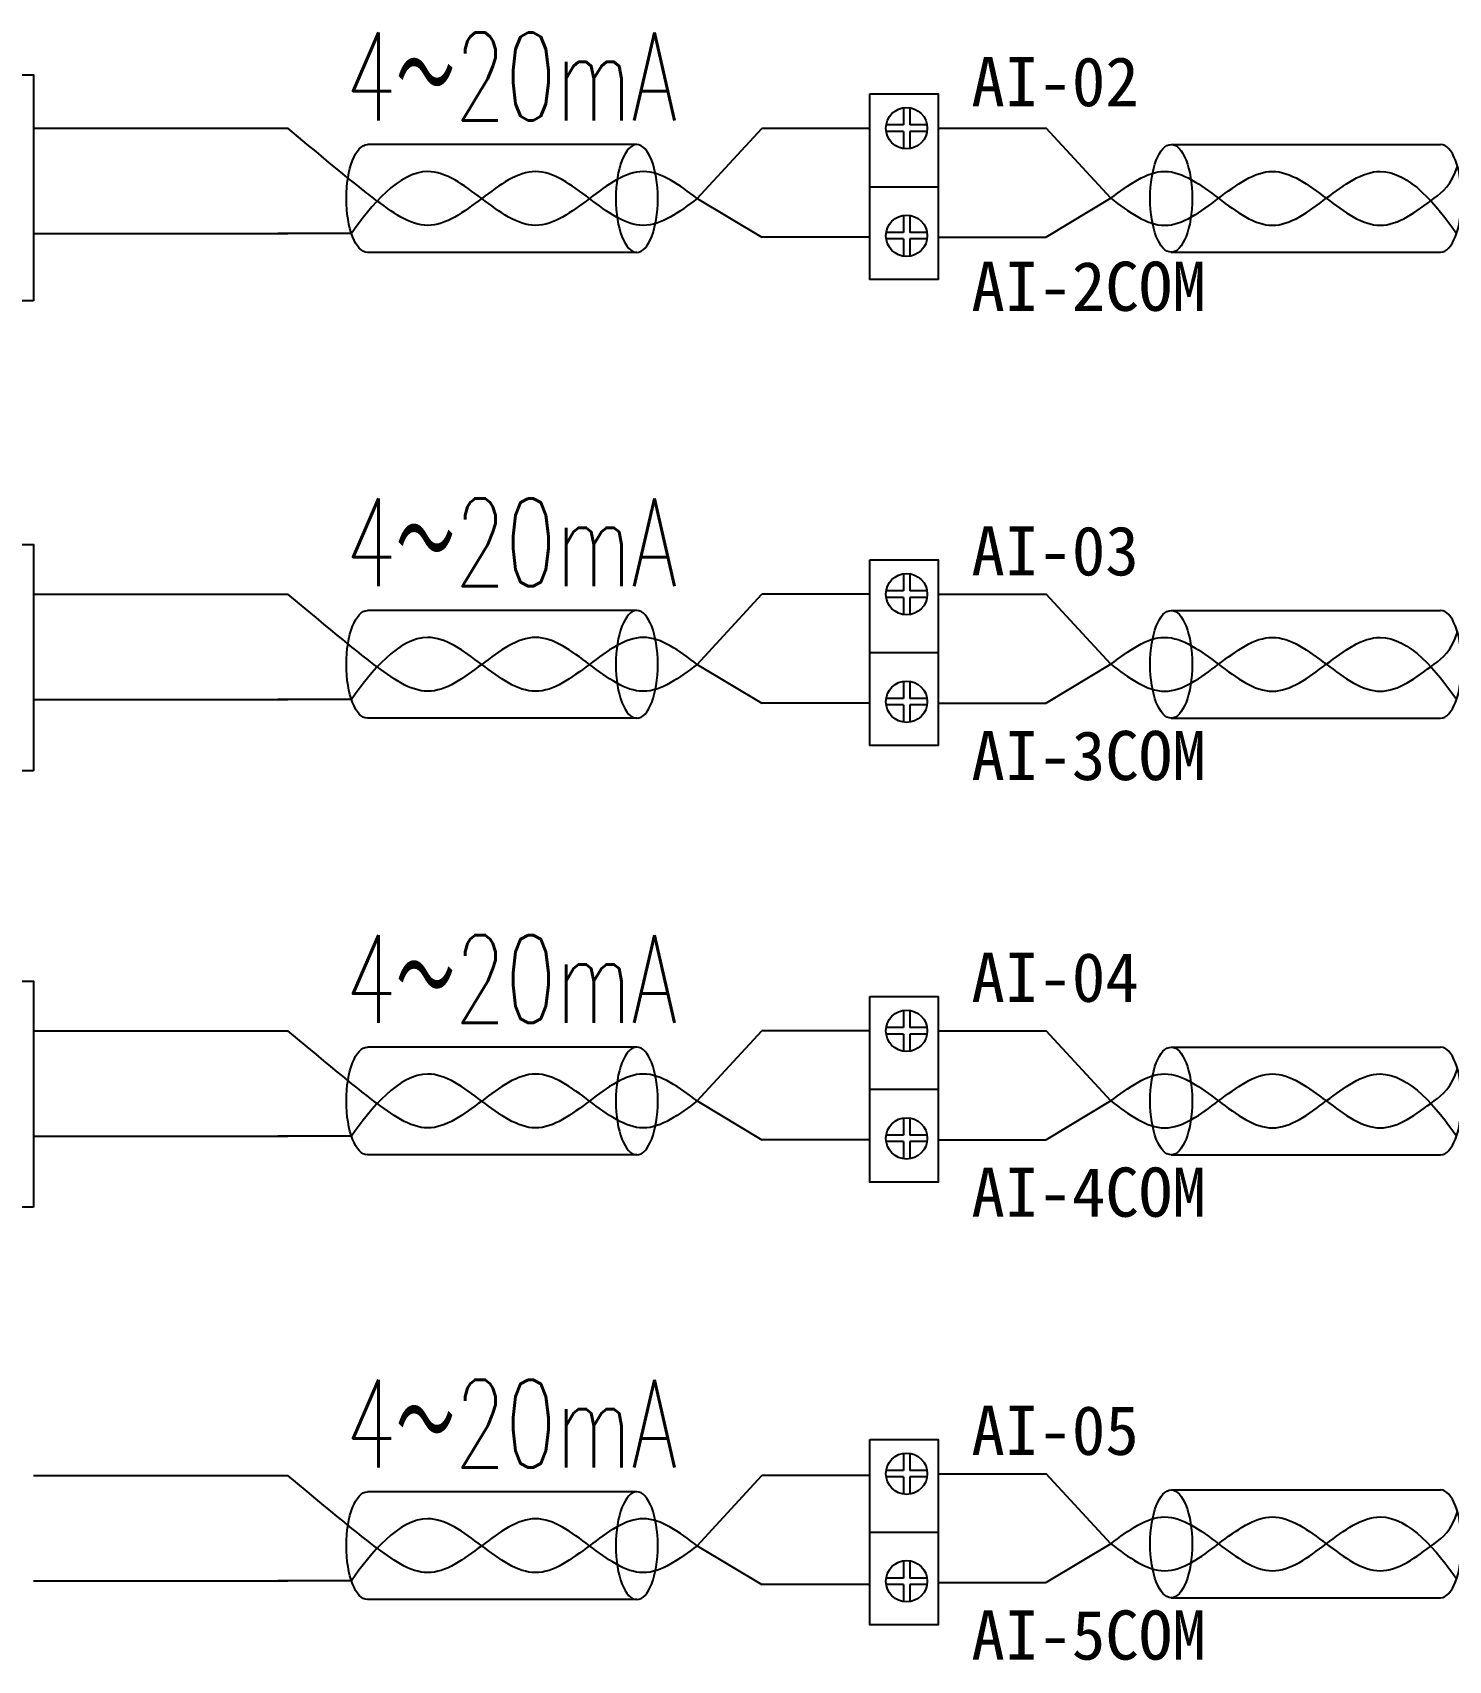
# Model space of a CAD drawing. Header units: millimetres. Extents: x 201 to 11482, y -7821 to 251.
# Drawn here: x 6470.4 to 6567, y -6797.1 to -6686 of the extents above; entities that cross this region are included whole.
import ezdxf

# ---------------------------------------------------------------- set-up
doc = ezdxf.new("R2010")
doc.units = ezdxf.units.MM
doc.layers.add('02', color=7, linetype='Continuous')
doc.layers.add('11', color=7, linetype='Continuous')
doc.styles.add('HZ', font='txt', dxfattribs={"width": 0.67, "bigfont": 'hztxt'})

msp = doc.modelspace()

# ---------------------------------------------------------------- linework, layer by layer
for p, q in [((6470.465, -6692.505), (6487.835, -6692.505)), ((6489.154, -6693.602), (6487.835, -6692.505)), ((6470.465, -6699.689), (6487.835, -6699.689)), ((6470.465, -6724.311), (6487.835, -6724.311)), ((6489.154, -6725.408), (6487.835, -6724.311)), ((6470.465, -6731.494), (6487.835, -6731.494)), ((6470.465, -6754.115), (6487.835, -6754.115)), ((6489.154, -6755.212), (6487.835, -6754.115)), ((6470.465, -6761.299), (6487.835, -6761.299)), ((6470.464, -6784.47), (6487.835, -6784.47)), ((6489.153, -6785.567), (6487.835, -6784.47)), ((6470.464, -6791.654), (6487.835, -6791.654))]:
    msp.add_line(p, q)
for points in [[(6470.465, -6704.275), (6437.5, -6704.275), (6437.5, -6688.845), (6470.465, -6688.845)], [(6470.465, -6736.353), (6437.5, -6736.353), (6437.5, -6720.923), (6470.465, -6720.923)], [(6470.465, -6766.157), (6437.5, -6766.157), (6437.5, -6750.727), (6470.465, -6750.727)]]:
    msp.add_lwpolyline(points, close=True)
at = {"layer": '02'}
for p, q in [((6529.841, -6691.104), (6529.841, -6692.278)), ((6530.282, -6691.104), (6530.282, -6692.278)), ((6515.769, -6697.297), (6520.191, -6692.514)), ((6515.769, -6697.297), (6520.191, -6692.514)), ((6529.841, -6692.278), (6528.667, -6692.278)), ((6531.456, -6692.278), (6530.282, -6692.278)), ((6543.998, -6697.285), (6539.576, -6692.502)), ((6543.998, -6697.285), (6539.576, -6692.502)), ((6511.647, -6693.621), (6493.262, -6693.621)), ((6529.841, -6692.719), (6528.667, -6692.719)), ((6529.841, -6692.719), (6529.841, -6693.893)), ((6530.282, -6692.719), (6530.282, -6693.893)), ((6531.456, -6692.719), (6530.282, -6692.719)), ((6548.119, -6693.608), (6566.504, -6693.608)), ((6515.769, -6697.297), (6520.191, -6699.944)), ((6515.769, -6697.297), (6520.191, -6699.944)), ((6543.998, -6697.285), (6539.576, -6699.932)), ((6543.998, -6697.285), (6539.576, -6699.932)), ((6529.841, -6698.446), (6529.841, -6699.62)), ((6530.282, -6698.446), (6530.282, -6699.62)), ((6529.841, -6699.62), (6528.667, -6699.62)), ((6529.841, -6700.061), (6528.667, -6700.061)), ((6529.841, -6700.061), (6529.841, -6701.235)), ((6531.456, -6699.62), (6530.282, -6699.62)), ((6530.282, -6700.061), (6530.282, -6701.235)), ((6531.456, -6700.061), (6530.282, -6700.061)), ((6511.647, -6700.974), (6493.262, -6700.974)), ((6548.119, -6700.962), (6566.504, -6700.962)), ((6529.841, -6722.91), (6529.841, -6724.084)), ((6530.282, -6722.91), (6530.282, -6724.084)), ((6515.769, -6729.097), (6520.191, -6724.313)), ((6529.841, -6724.084), (6528.667, -6724.084)), ((6529.841, -6724.525), (6528.667, -6724.525)), ((6529.841, -6724.525), (6529.841, -6725.699)), ((6531.456, -6724.084), (6530.282, -6724.084)), ((6530.282, -6724.525), (6530.282, -6725.699)), ((6531.456, -6724.525), (6530.282, -6724.525)), ((6543.998, -6729.091), (6539.576, -6724.307)), ((6511.647, -6725.42), (6493.262, -6725.42)), ((6548.119, -6725.414), (6566.504, -6725.414)), ((6515.769, -6729.097), (6520.191, -6731.743)), ((6543.998, -6729.091), (6539.576, -6731.738)), ((6529.841, -6730.252), (6529.841, -6731.426)), ((6530.282, -6730.252), (6530.282, -6731.426)), ((6529.841, -6731.426), (6528.667, -6731.426)), ((6531.456, -6731.426), (6530.282, -6731.426)), ((6529.841, -6731.867), (6528.667, -6731.867)), ((6529.841, -6731.867), (6529.841, -6733.041)), ((6530.282, -6731.867), (6530.282, -6733.041)), ((6531.456, -6731.867), (6530.282, -6731.867)), ((6511.647, -6732.774), (6493.262, -6732.774)), ((6548.119, -6732.768), (6566.504, -6732.768)), ((6529.841, -6752.715), (6529.841, -6753.889)), ((6530.282, -6752.715), (6530.282, -6753.889)), ((6515.769, -6758.901), (6520.191, -6754.118)), ((6529.841, -6753.889), (6528.667, -6753.889)), ((6529.841, -6754.33), (6528.667, -6754.33)), ((6529.841, -6754.33), (6529.841, -6755.504)), ((6531.456, -6753.889), (6530.282, -6753.889)), ((6531.456, -6754.33), (6530.282, -6754.33)), ((6530.282, -6754.33), (6530.282, -6755.504)), ((6543.998, -6758.896), (6539.576, -6754.112)), ((6511.647, -6755.224), (6493.262, -6755.224)), ((6548.119, -6755.219), (6566.504, -6755.219)), ((6515.769, -6758.901), (6520.191, -6761.548)), ((6543.998, -6758.896), (6539.576, -6761.542)), ((6529.841, -6760.056), (6529.841, -6761.23)), ((6530.282, -6760.056), (6530.282, -6761.23)), ((6529.841, -6761.23), (6528.667, -6761.23)), ((6531.456, -6761.23), (6530.282, -6761.23)), ((6511.647, -6762.578), (6493.262, -6762.578)), ((6529.841, -6761.672), (6528.667, -6761.672)), ((6529.841, -6761.672), (6529.841, -6762.846)), ((6531.456, -6761.672), (6530.282, -6761.672)), ((6530.282, -6761.672), (6530.282, -6762.846)), ((6548.119, -6762.573), (6566.504, -6762.573)), ((6529.841, -6782.946), (6529.841, -6784.12)), ((6529.841, -6782.946), (6529.841, -6784.12)), ((6530.282, -6782.946), (6530.282, -6784.12)), ((6530.282, -6782.946), (6530.282, -6784.12)), ((6515.768, -6789.257), (6520.19, -6784.473)), ((6515.768, -6789.257), (6520.19, -6784.473)), ((6529.841, -6784.12), (6528.667, -6784.12)), ((6529.841, -6784.12), (6528.667, -6784.12)), ((6529.841, -6784.561), (6528.667, -6784.561)), ((6529.841, -6784.561), (6528.667, -6784.561)), ((6529.841, -6784.561), (6529.841, -6785.735)), ((6529.841, -6784.561), (6529.841, -6785.735)), ((6531.456, -6784.12), (6530.282, -6784.12)), ((6531.456, -6784.12), (6530.282, -6784.12)), ((6531.456, -6784.561), (6530.282, -6784.561)), ((6530.282, -6784.561), (6530.282, -6785.735)), ((6530.282, -6784.561), (6530.282, -6785.735)), ((6531.456, -6784.561), (6530.282, -6784.561)), ((6543.997, -6789.127), (6539.575, -6784.343)), ((6543.997, -6789.127), (6539.575, -6784.343)), ((6543.998, -6789.127), (6539.576, -6784.343)), ((6511.647, -6785.58), (6493.261, -6785.58)), ((6548.119, -6785.45), (6566.504, -6785.45)), ((6515.768, -6789.257), (6520.19, -6791.903)), ((6515.768, -6789.257), (6520.19, -6791.903)), ((6543.997, -6789.127), (6539.575, -6791.773)), ((6543.997, -6789.127), (6539.575, -6791.773)), ((6543.998, -6789.127), (6539.576, -6791.773)), ((6529.841, -6790.288), (6529.841, -6791.462)), ((6529.841, -6790.288), (6529.841, -6791.462)), ((6530.282, -6790.288), (6530.282, -6791.462)), ((6530.282, -6790.288), (6530.282, -6791.462)), ((6529.841, -6791.462), (6528.667, -6791.462)), ((6529.841, -6791.462), (6528.667, -6791.462)), ((6531.456, -6791.462), (6530.282, -6791.462)), ((6531.456, -6791.462), (6530.282, -6791.462)), ((6529.841, -6791.903), (6528.667, -6791.903)), ((6529.841, -6791.903), (6528.667, -6791.903)), ((6529.841, -6791.903), (6529.841, -6793.077)), ((6529.841, -6791.903), (6529.841, -6793.077)), ((6531.456, -6791.903), (6530.282, -6791.903)), ((6530.282, -6791.903), (6530.282, -6793.077)), ((6530.282, -6791.903), (6530.282, -6793.077)), ((6531.456, -6791.903), (6530.282, -6791.903)), ((6511.647, -6792.934), (6493.261, -6792.934)), ((6548.119, -6792.804), (6566.504, -6792.804))]:
    msp.add_line(p, q, dxfattribs=at)
at = {"layer": '02', "lineweight": -2}
for p, q in [((6527.545, -6692.514), (6520.183, -6692.514)), ((6532.221, -6692.502), (6539.584, -6692.502)), ((6527.545, -6696.49), (6532.221, -6696.49)), ((6527.545, -6699.944), (6520.183, -6699.944)), ((6532.221, -6699.932), (6539.584, -6699.932)), ((6527.545, -6724.313), (6520.183, -6724.313)), ((6532.221, -6724.307), (6539.584, -6724.307)), ((6527.545, -6728.296), (6532.221, -6728.296)), ((6527.545, -6731.743), (6520.183, -6731.743)), ((6532.221, -6731.738), (6539.584, -6731.738)), ((6527.545, -6754.118), (6520.183, -6754.118)), ((6532.221, -6754.112), (6539.584, -6754.112)), ((6527.545, -6758.1), (6532.221, -6758.1)), ((6527.545, -6761.548), (6520.183, -6761.548)), ((6532.221, -6761.542), (6539.584, -6761.542)), ((6527.545, -6784.473), (6520.182, -6784.473)), ((6532.221, -6784.343), (6539.584, -6784.343)), ((6532.221, -6784.343), (6539.583, -6784.343)), ((6527.545, -6788.331), (6532.221, -6788.331)), ((6527.545, -6788.331), (6532.221, -6788.331)), ((6527.545, -6791.903), (6520.182, -6791.903)), ((6532.221, -6791.773), (6539.584, -6791.773)), ((6532.221, -6791.773), (6539.583, -6791.773))]:
    msp.add_line(p, q, dxfattribs=at)
at = {"layer": '02', "color": 6, "lineweight": -2}
for p, q in [((6492.17, -6699.689), (6487.148, -6699.689)), ((6492.17, -6699.689), (6487.148, -6699.689)), ((6492.17, -6731.488), (6487.148, -6731.488)), ((6492.17, -6761.293), (6487.148, -6761.293)), ((6492.169, -6791.648), (6487.147, -6791.648))]:
    msp.add_line(p, q, dxfattribs=at)
at = {"layer": '02', "lineweight": -2}
for points in [[(6527.545, -6690.161), (6532.221, -6690.161), (6532.221, -6702.823), (6527.545, -6702.823)], [(6527.545, -6721.967), (6532.221, -6721.967), (6532.221, -6734.629), (6527.545, -6734.629)], [(6527.545, -6751.771), (6532.221, -6751.771), (6532.221, -6764.433), (6527.545, -6764.433)], [(6527.545, -6782.003), (6532.221, -6782.003), (6532.221, -6794.665), (6527.545, -6794.665)], [(6527.545, -6782.003), (6532.221, -6782.003), (6532.221, -6794.665), (6527.545, -6794.665)]]:
    msp.add_lwpolyline(points, close=True, dxfattribs=at)
at = {"layer": '02'}
for centre in [(6530.061, -6692.499), (6530.061, -6699.84), (6530.061, -6724.305), (6530.061, -6731.646), (6530.061, -6754.109), (6530.061, -6761.451), (6530.061, -6784.341), (6530.061, -6784.341), (6530.061, -6791.682), (6530.061, -6791.682)]:
    msp.add_circle(centre, 1.412, dxfattribs=at)
at = {"layer": '02', "extrusion": (0, 0, -1)}
for centre in [(6493.262, -6697.297), (6493.262, -6729.097), (6493.262, -6758.901), (6493.261, -6789.257)]:
    msp.add_ellipse(centre, major_axis=(0, 3.677), ratio=0.3908753, start_param=3.1415927, end_param=6.2831853, dxfattribs=at)
for centre in [(6511.647, -6697.297), (6511.647, -6729.097), (6511.647, -6758.901), (6511.647, -6789.257)]:
    msp.add_ellipse(centre, major_axis=(0, 3.677), ratio=0.3908753, dxfattribs=at)
at = {"layer": '02'}
for centre in [(6548.119, -6697.285), (6548.119, -6729.091), (6548.119, -6758.896), (6548.119, -6789.127)]:
    msp.add_ellipse(centre, major_axis=(0, 3.677), ratio=0.3908753, dxfattribs=at)
for centre in [(6566.504, -6697.285), (6566.504, -6729.091), (6566.504, -6758.896), (6566.504, -6789.127)]:
    msp.add_ellipse(centre, major_axis=(0, 3.677), ratio=0.3908753, start_param=3.1415927, end_param=6.2831853, dxfattribs=at)
for points, knots in [([(6515.769, -6697.297), (6514.543, -6698.217), (6512.092, -6700.057), (6508.414, -6697.297), (6504.737, -6694.538), (6501.06, -6697.297), (6497.383, -6700.057), (6494.332, -6697.768), (6492.508, -6696.398), (6489.154, -6693.602)], [0, 0, 0, 0, 2.7954019, 5.5908038, 8.3862057, 11.1816075, 13.9770094, 16.7724113, 18.1385703, 18.1385703, 18.1385703, 18.1385703]), ([(6515.769, -6697.297), (6514.543, -6696.378), (6512.092, -6694.538), (6508.414, -6697.297), (6504.737, -6700.057), (6501.06, -6697.297), (6496.651, -6693.989), (6493.468, -6697.804), (6492.17, -6699.689)], [0, 0, 0, 0, 2.7954019, 5.5908038, 8.3862057, 11.1816075, 13.9770094, 18.4411036, 18.4411036, 18.4411036, 18.4411036]), ([(6543.998, -6697.285), (6545.223, -6698.205), (6547.675, -6700.045), (6551.352, -6697.285), (6555.029, -6694.526), (6558.706, -6697.285), (6562.383, -6700.045), (6565.434, -6697.756), (6567.258, -6696.386), (6567.654, -6695.079)], [0, 0, 0, 0, 2.7954019, 5.5908038, 8.3862057, 11.1816075, 13.9770094, 16.7724113, 18.1385703, 18.1385703, 18.1385703, 18.1385703]), ([(6543.998, -6697.285), (6545.223, -6696.365), (6547.675, -6694.526), (6551.352, -6697.285), (6555.029, -6700.045), (6558.706, -6697.285), (6563.115, -6693.977), (6566.298, -6697.791), (6567.596, -6699.676)], [0, 0, 0, 0, 2.7954019, 5.5908038, 8.3862057, 11.1816075, 13.9770094, 18.4411036, 18.4411036, 18.4411036, 18.4411036]), ([(6515.769, -6729.097), (6514.543, -6730.017), (6512.092, -6731.856), (6508.414, -6729.097), (6504.737, -6726.337), (6501.06, -6729.097), (6497.383, -6731.856), (6494.332, -6729.567), (6492.508, -6728.198), (6489.154, -6725.408)], [0, 0, 0, 0, 2.7954019, 5.5908038, 8.3862057, 11.1816075, 13.9770094, 16.7724113, 18.1385703, 18.1385703, 18.1385703, 18.1385703]), ([(6543.998, -6729.091), (6545.223, -6730.011), (6547.675, -6731.851), (6551.352, -6729.091), (6555.029, -6726.332), (6558.706, -6729.091), (6562.383, -6731.851), (6565.434, -6729.561), (6567.258, -6728.192), (6567.654, -6726.885)], [0, 0, 0, 0, 2.7954019, 5.5908038, 8.3862057, 11.1816075, 13.9770094, 16.7724113, 18.1385703, 18.1385703, 18.1385703, 18.1385703]), ([(6515.769, -6729.097), (6514.543, -6728.177), (6512.092, -6726.337), (6508.414, -6729.097), (6504.737, -6731.856), (6501.06, -6729.097), (6496.651, -6725.788), (6493.468, -6729.603), (6492.17, -6731.488)], [0, 0, 0, 0, 2.7954019, 5.5908038, 8.3862057, 11.1816075, 13.9770094, 18.4411036, 18.4411036, 18.4411036, 18.4411036]), ([(6543.998, -6729.091), (6545.223, -6728.171), (6547.675, -6726.332), (6551.352, -6729.091), (6555.029, -6731.851), (6558.706, -6729.091), (6563.115, -6725.783), (6566.298, -6729.597), (6567.596, -6731.482)], [0, 0, 0, 0, 2.7954019, 5.5908038, 8.3862057, 11.1816075, 13.9770094, 18.4411036, 18.4411036, 18.4411036, 18.4411036]), ([(6515.769, -6758.901), (6514.543, -6759.821), (6512.092, -6761.661), (6508.414, -6758.901), (6504.737, -6756.142), (6501.06, -6758.901), (6497.383, -6761.661), (6494.332, -6759.372), (6492.508, -6758.002), (6489.154, -6755.212)], [0, 0, 0, 0, 2.7954019, 5.5908038, 8.3862057, 11.1816075, 13.9770094, 16.7724113, 18.1385703, 18.1385703, 18.1385703, 18.1385703]), ([(6515.769, -6758.901), (6514.543, -6757.982), (6512.092, -6756.142), (6508.414, -6758.901), (6504.737, -6761.661), (6501.06, -6758.901), (6496.651, -6755.593), (6493.468, -6759.407), (6492.17, -6761.293)], [0, 0, 0, 0, 2.7954019, 5.5908038, 8.3862057, 11.1816075, 13.9770094, 18.4411036, 18.4411036, 18.4411036, 18.4411036]), ([(6543.998, -6758.896), (6545.223, -6759.816), (6547.675, -6761.655), (6551.352, -6758.896), (6555.029, -6756.136), (6558.706, -6758.896), (6562.383, -6761.655), (6565.434, -6759.366), (6567.258, -6757.997), (6567.654, -6756.689)], [0, 0, 0, 0, 2.7954019, 5.5908038, 8.3862057, 11.1816075, 13.9770094, 16.7724113, 18.1385703, 18.1385703, 18.1385703, 18.1385703]), ([(6543.998, -6758.896), (6545.223, -6757.976), (6547.675, -6756.136), (6551.352, -6758.896), (6555.029, -6761.655), (6558.706, -6758.896), (6563.115, -6755.587), (6566.298, -6759.402), (6567.596, -6761.287)], [0, 0, 0, 0, 2.7954019, 5.5908038, 8.3862057, 11.1816075, 13.9770094, 18.4411036, 18.4411036, 18.4411036, 18.4411036]), ([(6515.768, -6789.257), (6514.543, -6790.176), (6512.091, -6792.016), (6508.414, -6789.257), (6504.737, -6786.497), (6501.06, -6789.257), (6497.383, -6792.016), (6494.332, -6789.727), (6492.507, -6788.358), (6489.153, -6785.567)], [0, 0, 0, 0, 2.7954019, 5.5908038, 8.3862057, 11.1816075, 13.9770094, 16.7724113, 18.1385703, 18.1385703, 18.1385703, 18.1385703]), ([(6543.998, -6789.127), (6545.223, -6790.047), (6547.675, -6791.887), (6551.352, -6789.127), (6555.029, -6786.368), (6558.706, -6789.127), (6562.383, -6791.887), (6565.434, -6789.597), (6567.258, -6788.228), (6567.654, -6786.921)], [0, 0, 0, 0, 2.7954019, 5.5908038, 8.3862057, 11.1816075, 13.9770094, 16.7724113, 18.1385703, 18.1385703, 18.1385703, 18.1385703]), ([(6515.768, -6789.257), (6514.543, -6788.337), (6512.091, -6786.497), (6508.414, -6789.257), (6504.737, -6792.016), (6501.06, -6789.257), (6496.651, -6785.948), (6493.468, -6789.763), (6492.169, -6791.648)], [0, 0, 0, 0, 2.7954019, 5.5908038, 8.3862057, 11.1816075, 13.9770094, 18.4411036, 18.4411036, 18.4411036, 18.4411036]), ([(6543.998, -6789.127), (6545.223, -6788.207), (6547.675, -6786.368), (6551.352, -6789.127), (6555.029, -6791.887), (6558.706, -6789.127), (6563.115, -6785.819), (6566.298, -6789.633), (6567.596, -6791.518)], [0, 0, 0, 0, 2.7954019, 5.5908038, 8.3862057, 11.1816075, 13.9770094, 18.4411036, 18.4411036, 18.4411036, 18.4411036])]:
    msp.add_open_spline(points, degree=3, knots=knots, dxfattribs=at)

# ---------------------------------------------------------------- texts
at = {"color": 6, "linetype": 'ByBlock', "ltscale": 10, "char_height": 3.36, "width": 0.09421, "attachment_point": 1}
for s, insert in [('AI-02', (6534.48, -6687.637)), ('AI-2COM', (6534.48, -6701.608)), ('AI-03', (6534.48, -6719.666)), ('AI-3COM', (6534.48, -6733.638)), ('AI-04', (6534.48, -6748.777)), ('AI-4COM', (6534.48, -6763.442)), ('AI-05', (6534.48, -6779.702)), ('AI-5COM', (6534.48, -6793.673))]:
    msp.add_mtext(s, dxfattribs=dict(at, insert=insert))
at = {"layer": '11', "color": 4, "style": 'HZ', "width": 0.67}
for p in [(6491.769, -6691.97), (6491.769, -6723.769), (6491.769, -6753.574), (6491.769, -6783.929)]:
    msp.add_text('4～20mA', height=6, dxfattribs=at).set_placement(p)

doc.saveas('drawing.dxf')
